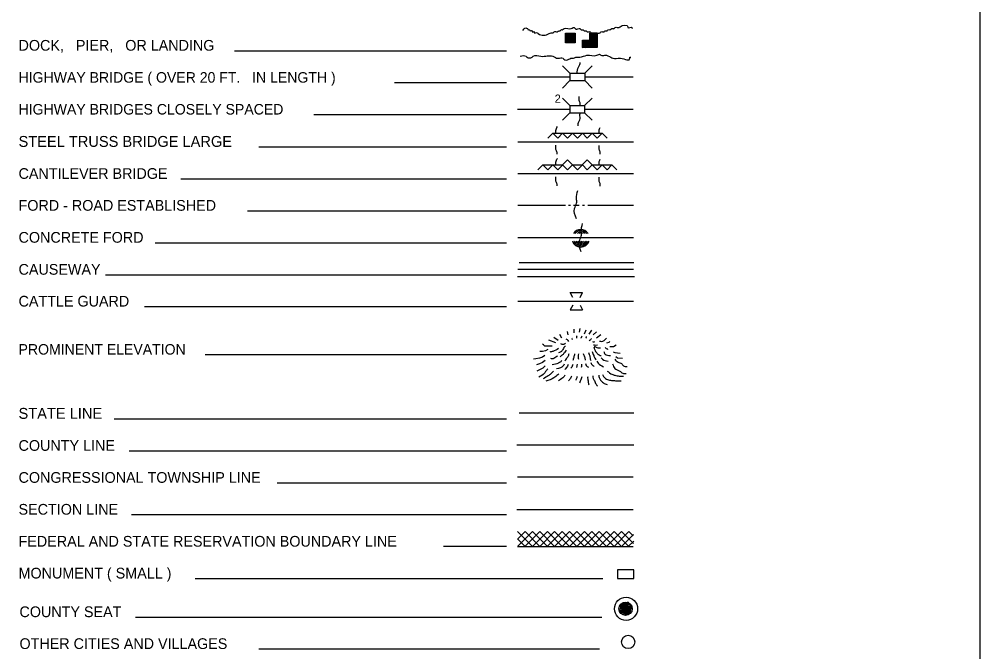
# Model space of a CAD drawing. Extents: x 857948 to 1381847, y 16167629 to 16572611.
# Drawn here: x 1326032 to 1364867, y 16303396 to 16328981 of the extents above; entities that cross this region are included whole.
import ezdxf

# ---------------------------------------------------------------- set-up
doc = ezdxf.new("R2010")
doc.units = 0
doc.layers.add('L12', color=7, linetype='Continuous')
doc.layers.add('L23', color=7, linetype='Continuous')

msp = doc.modelspace()

# ---------------------------------------------------------------- linework, layer by layer
at = {"layer": 'L12'}
for p, q in [((1346180, 16326652), (1348297, 16326652)), ((1348899, 16326652), (1350858, 16326652)), ((1346175, 16325343), (1348292, 16325343)), ((1348888, 16325343), (1350847, 16325343)), ((1346190, 16324023), (1350863, 16324023)), ((1346190, 16322740), (1350863, 16322740)), ((1346190, 16321456), (1348123, 16321456)), ((1348239, 16321456), (1348313, 16321456)), ((1348440, 16321456), (1348667, 16321456)), ((1348799, 16321456), (1348883, 16321456)), ((1349026, 16321456), (1350863, 16321456)), ((1346190, 16320157), (1350863, 16320157)), ((1346190, 16318874), (1350863, 16318874)), ((1346190, 16317575), (1350863, 16317575))]:
    msp.add_line(p, q, dxfattribs=at)
at = {"layer": 'L23'}
for p, q in [((1364867, 16378690), (1364867, 16202155)), ((1348123, 16328025), (1348514, 16328416)), ((1348123, 16328374), (1348165, 16328416)), ((1348123, 16328342), (1348197, 16328416)), ((1348123, 16328310), (1348234, 16328416)), ((1348123, 16328284), (1348265, 16328416)), ((1348123, 16328236), (1348308, 16328416)), ((1348123, 16328199), (1348339, 16328416)), ((1348123, 16328168), (1348371, 16328416)), ((1348123, 16328136), (1348408, 16328416)), ((1348123, 16328094), (1348450, 16328416)), ((1348123, 16328057), (1348482, 16328416)), ((1348155, 16328025), (1348514, 16328384)), ((1348192, 16328025), (1348514, 16328353)), ((1348234, 16328025), (1348514, 16328310)), ((1348265, 16328025), (1348514, 16328273)), ((1348297, 16328025), (1348514, 16328242)), ((1349401, 16328115), (1349100, 16328416)), ((1349401, 16328083), (1349100, 16328384)), ((1349401, 16328041), (1349100, 16328342)), ((1349401, 16328009), (1349100, 16328310)), ((1349401, 16327978), (1349100, 16328273)), ((1349401, 16327941), (1349100, 16328242)), ((1349401, 16328152), (1349116, 16328432)), ((1349401, 16328184), (1349147, 16328432)), ((1349390, 16328236), (1349189, 16328432)), ((1349401, 16328257), (1349221, 16328432)), ((1349401, 16328294), (1349258, 16328432)), ((1349401, 16328326), (1349290, 16328432)), ((1349401, 16328368), (1349332, 16328432)), ((1349401, 16328400), (1349364, 16328432)), ((1348334, 16328025), (1348514, 16328210)), ((1348382, 16328025), (1348514, 16328168)), ((1348408, 16328025), (1348514, 16328136)), ((1348440, 16328025), (1348514, 16328099)), ((1348471, 16328025), (1348514, 16328067)), ((1349084, 16327835), (1348799, 16328115)), ((1349042, 16327835), (1348799, 16328083)), ((1349005, 16327835), (1348799, 16328041)), ((1348973, 16327824), (1348799, 16328009)), ((1348941, 16327835), (1348799, 16327978)), ((1348904, 16327835), (1348799, 16327941)), ((1348857, 16327835), (1348799, 16327898)), ((1348830, 16327824), (1348799, 16327867)), ((1349116, 16327835), (1348815, 16328136)), ((1349147, 16327835), (1348846, 16328136)), ((1349184, 16327835), (1348888, 16328136)), ((1349221, 16327835), (1348925, 16328136)), ((1349258, 16327835), (1348957, 16328136)), ((1349290, 16327835), (1348989, 16328136)), ((1349332, 16327835), (1349031, 16328136)), ((1349364, 16327835), (1349063, 16328136)), ((1349401, 16327898), (1349100, 16328199)), ((1349401, 16327867), (1349100, 16328168)), ((1349401, 16327835), (1349100, 16328136)), ((1334738, 16327708), (1345726, 16327708)), ((1348297, 16326800), (1347996, 16327101)), ((1348899, 16326800), (1349200, 16327101)), ((1348297, 16326800), (1348297, 16326499)), ((1348297, 16326800), (1348899, 16326800)), ((1348899, 16326800), (1348899, 16326499)), ((1341206, 16326415), (1345726, 16326415)), ((1348297, 16326499), (1347996, 16326198)), ((1348297, 16326499), (1348899, 16326499)), ((1348899, 16326499), (1349200, 16326198)), ((1348292, 16325491), (1347991, 16325791)), ((1348888, 16325491), (1349189, 16325792)), ((1337938, 16325126), (1345726, 16325126)), ((1348292, 16325190), (1347991, 16324894)), ((1348292, 16325491), (1348292, 16325190)), ((1348292, 16325491), (1348888, 16325491)), ((1348292, 16325190), (1348889, 16325190)), ((1348888, 16325491), (1348889, 16325190)), ((1348889, 16325190), (1349189, 16324894)), ((1347400, 16324176), (1347600, 16324376)), ((1347590, 16324376), (1349596, 16324376)), ((1347600, 16324376), (1347801, 16324176)), ((1347801, 16324176), (1347996, 16324376)), ((1347996, 16324376), (1348197, 16324176)), ((1348197, 16324176), (1348397, 16324376)), ((1348397, 16324376), (1348598, 16324176)), ((1348598, 16324176), (1348799, 16324376)), ((1348799, 16324376), (1348999, 16324176)), ((1348999, 16324176), (1349200, 16324376)), ((1349200, 16324376), (1349401, 16324176)), ((1349401, 16324176), (1349596, 16324376)), ((1349596, 16324376), (1349797, 16324176)), ((1335715, 16323817), (1345726, 16323817)), ((1347801, 16322893), (1348197, 16323294)), ((1348197, 16323294), (1348598, 16322893)), ((1348598, 16322893), (1348999, 16323294)), ((1348999, 16323294), (1349401, 16322893)), ((1346998, 16322893), (1347199, 16323093)), ((1347199, 16323093), (1347400, 16322893)), ((1347199, 16323093), (1347996, 16323093)), ((1347400, 16322893), (1347600, 16323093)), ((1347600, 16323093), (1347801, 16322893)), ((1347996, 16323093), (1348197, 16322893)), ((1348197, 16322893), (1348397, 16323093)), ((1348397, 16323093), (1348799, 16323093)), ((1348799, 16323093), (1348999, 16322893)), ((1348999, 16322893), (1349200, 16323093)), ((1349200, 16323093), (1349997, 16323093)), ((1349401, 16322893), (1349596, 16323093)), ((1349596, 16323093), (1349797, 16322893)), ((1349797, 16322893), (1349997, 16323093)), ((1349997, 16323093), (1350198, 16322893)), ((1332563, 16322523), (1345726, 16322523)), ((1335266, 16321235), (1345726, 16321235)), ((1348514, 16320311), (1348667, 16320458)), ((1348598, 16320311), (1348756, 16320469)), ((1348667, 16320311), (1348815, 16320469)), ((1348450, 16320311), (1348572, 16320443)), ((1348730, 16320311), (1348867, 16320443)), ((1348799, 16320311), (1348915, 16320427)), ((1348883, 16320311), (1348957, 16320390)), ((1348947, 16320311), (1348999, 16320358)), ((1349005, 16320311), (1349026, 16320326)), ((1331533, 16319941), (1345726, 16319941)), ((1348413, 16319994), (1348440, 16320010)), ((1348429, 16319941), (1348508, 16320010)), ((1348466, 16319899), (1348582, 16320010)), ((1348498, 16319867), (1348646, 16320010)), ((1348529, 16319835), (1348714, 16320010)), ((1348582, 16319809), (1348783, 16320010)), ((1348624, 16319783), (1348846, 16320010)), ((1348688, 16319777), (1348931, 16320010)), ((1348756, 16319767), (1348999, 16320010)), ((1348841, 16319783), (1349063, 16320010)), ((1346249, 16319144), (1350879, 16319144)), ((1329522, 16318647), (1345726, 16318647)), ((1346175, 16318568), (1350905, 16318568)), ((1348408, 16317723), (1348308, 16317924)), ((1348308, 16317924), (1348804, 16317924)), ((1348709, 16317723), (1348804, 16317924)), ((1331100, 16317359), (1345726, 16317359)), ((1348408, 16317422), (1348308, 16317227)), ((1348709, 16317422), (1348804, 16317227)), ((1348308, 16317227), (1348804, 16317227)), ((1333550, 16315416), (1345726, 16315416)), ((1329865, 16312818), (1345726, 16312818)), ((1346249, 16313055), (1350879, 16313055)), ((1346148, 16311767), (1350879, 16311767)), ((1330483, 16311524), (1345726, 16311524)), ((1346180, 16310473), (1350847, 16310473)), ((1336465, 16310230), (1345726, 16310230)), ((1330567, 16308942), (1345726, 16308942)), ((1346148, 16309148), (1350847, 16309148)), ((1346180, 16308256), (1346782, 16307659)), ((1346190, 16307664), (1346782, 16308256)), ((1346190, 16307960), (1346481, 16308256)), ((1346481, 16308256), (1347083, 16307659)), ((1346491, 16307664), (1347083, 16308256)), ((1346782, 16308256), (1347384, 16307659)), ((1346792, 16307664), (1347384, 16308256)), ((1347083, 16308256), (1347679, 16307659)), ((1347088, 16307664), (1347679, 16308256)), ((1347384, 16308256), (1347980, 16307659)), ((1347389, 16307664), (1347980, 16308256)), ((1347679, 16308256), (1348281, 16307659)), ((1347690, 16307664), (1348281, 16308256)), ((1347980, 16308256), (1348582, 16307659)), ((1347991, 16307664), (1348582, 16308256)), ((1348281, 16308256), (1348883, 16307659)), ((1348292, 16307664), (1348883, 16308256)), ((1348582, 16308256), (1349184, 16307659)), ((1348588, 16307664), (1349184, 16308256)), ((1348883, 16308256), (1349480, 16307659)), ((1348888, 16307664), (1349480, 16308256)), ((1349184, 16308256), (1349781, 16307659)), ((1349189, 16307664), (1349781, 16308256)), ((1349480, 16308256), (1350082, 16307659)), ((1349490, 16307664), (1350082, 16308256)), ((1349781, 16308256), (1350383, 16307659)), ((1349791, 16307664), (1350383, 16308256)), ((1350082, 16308256), (1350684, 16307659)), ((1350092, 16307664), (1350684, 16308256)), ((1350383, 16308256), (1350863, 16307775)), ((1350409, 16307680), (1350863, 16308134)), ((1350684, 16308256), (1350858, 16308081)), ((1345726, 16307648), (1343181, 16307648)), ((1346180, 16307960), (1346476, 16307664)), ((1346180, 16307659), (1350847, 16307659)), ((1350663, 16307664), (1350879, 16307875)), ((1333149, 16306360), (1349622, 16306360)), ((1330731, 16304797), (1349591, 16304797)), ((1335715, 16303509), (1349496, 16303509))]:
    msp.add_line(p, q, dxfattribs=at)
for points in [[(1348123, 16328025), (1348123, 16328416), (1348514, 16328416), (1348514, 16328025)], [(1349401, 16328136), (1349100, 16328136), (1349100, 16328432), (1349401, 16328432)], [(1349100, 16327835), (1348799, 16327835), (1348799, 16328136), (1349100, 16328136)], [(1349401, 16327835), (1349100, 16327835), (1349100, 16328136), (1349401, 16328136)], [(1350874, 16306360), (1350874, 16306714), (1350224, 16306714), (1350224, 16306360)]]:
    msp.add_lwpolyline(points, close=True, dxfattribs=at)
for points in [[(1347964, 16316081), (1347891, 16316224)], [(1348223, 16316218), (1348192, 16316356)], [(1348466, 16316297), (1348471, 16316440)], [(1348688, 16316324), (1348714, 16316477)], [(1348888, 16316261), (1348947, 16316424)], [(1349073, 16316239), (1349184, 16316408)], [(1349242, 16316218), (1349364, 16316334)], [(1349364, 16316092), (1349548, 16316234)], [(1347574, 16315759), (1347283, 16315759), (1347231, 16315806), (1347188, 16315843)], [(1347732, 16315891), (1347442, 16316002)], [(1347822, 16315991), (1347642, 16316107)], [(1349791, 16315891), (1349881, 16315923), (1349913, 16315949)], [(1349913, 16315743), (1350055, 16315743), (1350166, 16315806)], [(1347405, 16315627), (1347315, 16315569), (1347188, 16315542), (1347083, 16315542)], [(1350040, 16315532), (1350113, 16315505), (1350330, 16315474)], [(1347283, 16315373), (1347188, 16315310), (1347072, 16315268), (1346924, 16315241), (1346829, 16315231)], [(1347289, 16315183), (1347188, 16315094), (1347072, 16315041), (1346940, 16314999)], [(1350150, 16315342), (1350214, 16315289), (1350425, 16315273)], [(1347299, 16314967), (1347199, 16314867), (1347088, 16314814), (1346956, 16314750)], [(1350388, 16305325), (1350657, 16305399), (1350367, 16305314), (1350684, 16305372), (1350346, 16305267), (1350684, 16305351), (1350689, 16305357), (1350309, 16305240), (1350747, 16305325), (1350330, 16305193), (1350763, 16305272), (1350298, 16305124), (1350784, 16305240), (1350288, 16305040), (1350784, 16305182), (1350340, 16305024), (1350789, 16305140), (1350340, 16304955), (1350747, 16305082), (1350430, 16304913), (1350731, 16305024), (1350531, 16304897), (1350731, 16304976), (1350763, 16305098), (1350346, 16304998)]]:
    msp.add_lwpolyline(points, dxfattribs=at)
for centre, radius in [((1350565, 16305136), 469), ((1350548, 16305136), 269), ((1350651, 16303793), 269)]:
    msp.add_circle(centre, radius, dxfattribs=at)
for start, end in [(33.1356, 146.8644), (198.6495, 341.3505)]:
    msp.add_arc((1348732, 16320121), 355, start, end, dxfattribs=at)
for points in [[(1346375, 16328558), (1346417, 16328558), (1346449, 16328601), (1346576, 16328601), (1346613, 16328558), (1346655, 16328558), (1346692, 16328516), (1346771, 16328516), (1346771, 16328474), (1346856, 16328474), (1346856, 16328432), (1346898, 16328432), (1346972, 16328432), (1347014, 16328400), (1347458, 16328400), (1347542, 16328432), (1347621, 16328432), (1347664, 16328474), (1347780, 16328474), (1347864, 16328516), (1347906, 16328516), (1347938, 16328558), (1347980, 16328558), (1348065, 16328601), (1348350, 16328601), (1348424, 16328643), (1348466, 16328643), (1348508, 16328601), (1348667, 16328601), (1348709, 16328601), (1348746, 16328558), (1348830, 16328558), (1348873, 16328516), (1348947, 16328516), (1348989, 16328474), (1349116, 16328474), (1349147, 16328432), (1349274, 16328432), (1349316, 16328432), (1349517, 16328432), (1349559, 16328474), (1349675, 16328474), (1349717, 16328516), (1349797, 16328516), (1349839, 16328558), (1349913, 16328558), (1349997, 16328601), (1350040, 16328601), (1350082, 16328601), (1350124, 16328643), (1350282, 16328643), (1350325, 16328675), (1350641, 16328675), (1350641, 16328643), (1350721, 16328643), (1350805, 16328643), (1350805, 16328601)], [(1346280, 16327481), (1346523, 16327481), (1346565, 16327444), (1346766, 16327444), (1346808, 16327481), (1347125, 16327481), (1347605, 16327481), (1347817, 16327402), (1348017, 16327402), (1348054, 16327360), (1348255, 16327360), (1348334, 16327402), (1348413, 16327402), (1348540, 16327444), (1348698, 16327444), (1348984, 16327523), (1349380, 16327523), (1349464, 16327560), (1349506, 16327560), (1349548, 16327523), (1349707, 16327523), (1349950, 16327444), (1350029, 16327402), (1350346, 16327402), (1350715, 16327402), (1350715, 16327444), (1350758, 16327444)], [(1348588, 16326811), (1348588, 16326858), (1348672, 16327101), (1348714, 16327186), (1348714, 16327228)], [(1348714, 16325501), (1348714, 16325564), (1348672, 16325691), (1348672, 16325850), (1348672, 16325860)], [(1348630, 16324667), (1348630, 16324757), (1348714, 16324968), (1348714, 16325168), (1348741, 16325190)], [(1347732, 16324392), (1347732, 16324482), (1347790, 16324635)], [(1349475, 16324392), (1349475, 16324482), (1349522, 16324598)], [(1347774, 16323526), (1347774, 16323590), (1347732, 16323716), (1347732, 16323875), (1347732, 16323885)], [(1349522, 16323516), (1349522, 16323584), (1349480, 16323711), (1349480, 16323864), (1349480, 16323875)], [(1347732, 16323109), (1347732, 16323199), (1347790, 16323352)], [(1349475, 16323109), (1349475, 16323199), (1349522, 16323315)], [(1347774, 16322243), (1347774, 16322307), (1347732, 16322433), (1347732, 16322592), (1347732, 16322602)], [(1349522, 16322233), (1349522, 16322301), (1349480, 16322423), (1349480, 16322581), (1349480, 16322592)], [(1348566, 16320902), (1348482, 16321324), (1348566, 16321536), (1348566, 16321731), (1348614, 16322058)], [(1348756, 16319566), (1348672, 16319994), (1348756, 16320200), (1348756, 16320400), (1348804, 16320722)], [(1348112, 16315859), (1348033, 16315822), (1347933, 16315849)], [(1348250, 16315949), (1348192, 16316007), (1348139, 16316039)], [(1348392, 16316023), (1348392, 16316076), (1348382, 16316081)], [(1348582, 16316081), (1348572, 16316134), (1348588, 16316181)], [(1348741, 16316092), (1348772, 16316134), (1348788, 16316176)], [(1348941, 16316076), (1348957, 16316102), (1348973, 16316150)], [(1349073, 16315991), (1349147, 16316033), (1349174, 16316065)], [(1349205, 16315944), (1349258, 16315933), (1349300, 16315949)], [(1349248, 16315817), (1349290, 16315806), (1349406, 16315806)], [(1349490, 16315965), (1349564, 16315949), (1349776, 16316076)], [(1347832, 16315659), (1347605, 16315548), (1347484, 16315516)], [(1348112, 16315748), (1348081, 16315733), (1347991, 16315590), (1347906, 16315516), (1347832, 16315484)], [(1348139, 16315590), (1348091, 16315516), (1348017, 16315426), (1347933, 16315358), (1347896, 16315331)], [(1348250, 16315447), (1348207, 16315326), (1348123, 16315210), (1348091, 16315157)], [(1348482, 16315442), (1348450, 16315300), (1348413, 16315173)], [(1348640, 16315447), (1348630, 16315326), (1348646, 16315226)], [(1348830, 16315458), (1348888, 16315326), (1348915, 16315194)], [(1349042, 16315505), (1349105, 16315326), (1349121, 16315226), (1349147, 16315183)], [(1349200, 16315542), (1349216, 16315458), (1349258, 16315384), (1349300, 16315268), (1349358, 16315210)], [(1349263, 16315727), (1349300, 16315606), (1349380, 16315490), (1349475, 16315400), (1349564, 16315373)], [(1349279, 16315759), (1349390, 16315701), (1349538, 16315690)], [(1349665, 16315548), (1349717, 16315432), (1349934, 16315384)], [(1349723, 16315701), (1349797, 16315643), (1349839, 16315643)], [(1347790, 16315368), (1347732, 16315315), (1347648, 16315252), (1347521, 16315252)], [(1347959, 16315173), (1347922, 16315125), (1347832, 16315067), (1347579, 16314999)], [(1348065, 16315035), (1348023, 16314956), (1347759, 16314840)], [(1348588, 16315025), (1348572, 16314935), (1348556, 16314893)], [(1348767, 16315025), (1348767, 16314983), (1348756, 16314898)], [(1348925, 16315057), (1348957, 16314972), (1349042, 16314914)], [(1349142, 16315099), (1349174, 16315025), (1349274, 16314940)], [(1349380, 16315152), (1349438, 16315072), (1349649, 16314925)], [(1349564, 16315284), (1349617, 16315226), (1349839, 16315157)], [(1350024, 16315041), (1350108, 16314856), (1350309, 16314750), (1350430, 16314666), (1350568, 16314655)], [(1350108, 16315226), (1350240, 16315109), (1350383, 16315051), (1350457, 16314967), (1350604, 16314935)], [(1347400, 16314840), (1347331, 16314756), (1347257, 16314655), (1347046, 16314507)], [(1347632, 16314750), (1347521, 16314634), (1347421, 16314560), (1347215, 16314439)], [(1347848, 16314634), (1347806, 16314597), (1347648, 16314476), (1347326, 16314344)], [(1348223, 16315014), (1348197, 16314951), (1348091, 16314808)], [(1348413, 16315014), (1348392, 16314951), (1348339, 16314867)], [(1349807, 16314750), (1349997, 16314618), (1350113, 16314581), (1350288, 16314550), (1350457, 16314539)], [(1348107, 16314581), (1348007, 16314481), (1347832, 16314349)], [(1348355, 16314539), (1348313, 16314449), (1348239, 16314360)], [(1348588, 16314534), (1348551, 16314418), (1348529, 16314381)], [(1348783, 16314523), (1348756, 16314434), (1348698, 16314302), (1348683, 16314265)], [(1349015, 16314523), (1349015, 16314423), (1349026, 16314391), (1349042, 16314259), (1349063, 16314191)], [(1349221, 16314560), (1349242, 16314449), (1349300, 16314333), (1349337, 16314249), (1349406, 16314148)], [(1349459, 16314581), (1349480, 16314492), (1349538, 16314381), (1349649, 16314275), (1349797, 16314201)], [(1349617, 16314608), (1349675, 16314507), (1349812, 16314407), (1349981, 16314375), (1350140, 16314360), (1350367, 16314360)]]:
    msp.add_spline(points, degree=3, dxfattribs=at)

# ---------------------------------------------------------------- texts
for s, height, p in [('DOCK,   PIER,   OR LANDING', 433.31, (1326005, 16327708)), ('HIGHWAY BRIDGE ( OVER 20 FT.   IN LENGTH )', 425.01, (1326005, 16326415)), ('2', 333, (1347679, 16325601)), ('HIGHWAY BRIDGES CLOSELY SPACED', 425.01, (1326005, 16325126)), ('STEEL TRUSS BRIDGE LARGE', 441.61, (1326005, 16323817)), ('CANTILEVER BRIDGE', 433.31, (1326005, 16322523)), ('FORD - ROAD ESTABLISHED', 433.31, (1326005, 16321235)), ('CONCRETE FORD', 433.31, (1326005, 16319941)), ('CAUSEWAY', 433.3, (1326005, 16318647)), ('CATTLE GUARD', 433.31, (1326005, 16317359)), ('PROMINENT ELEVATION', 425.01, (1326005, 16315416)), ('STATE LINE', 441.6, (1326005, 16312818)), ('COUNTY LINE', 433.31, (1326005, 16311524)), ('CONGRESSIONAL TOWNSHIP LINE', 433.31, (1326005, 16310230)), ('SECTION LINE', 433.31, (1326005, 16308942)), ('FEDERAL AND STATE RESERVATION BOUNDARY LINE', 433.31, (1326005, 16307648)), ('MONUMENT ( SMALL )', 433.31, (1326005, 16306360)), ('COUNTY SEAT', 433.31, (1326042, 16304797)), ('OTHER CITIES AND VILLAGES', 433.31, (1326042, 16303509))]:
    msp.add_text(s, height=height, dxfattribs=at).set_placement(p)

doc.saveas('drawing.dxf')
